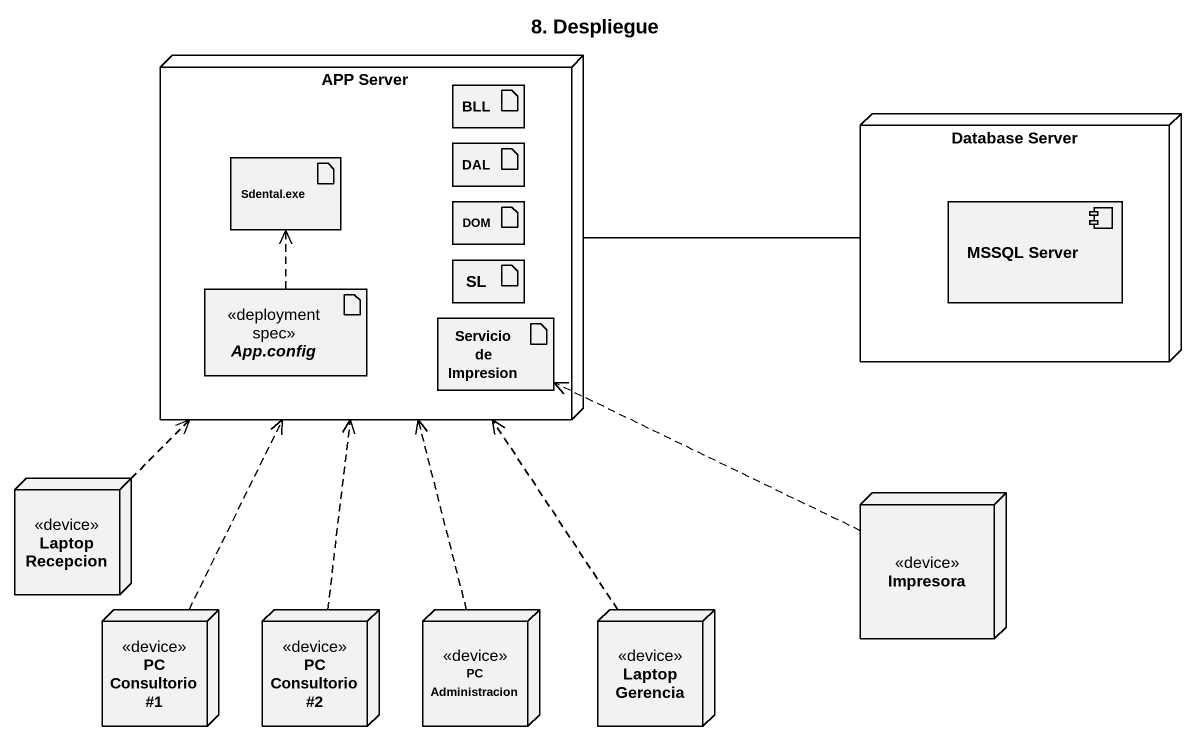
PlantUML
@startuml
title 8. Despliegue
node "APP Server" as APP_Server {
  artifact BLL
  artifact "Sdental.exe" as Sdental_exe
  artifact DAL
  artifact DOM
  artifact "App.config" as App_config <<deployment spec>>
  artifact SL
  artifact "Servicio de Impresion" as Servicio_de_Impresion
}
node "Database Server" as Database_Server {
  component "MSSQL Server" as MSSQL_Server
}
node "Laptop Recepcion" as Laptop_Recepcion <<device>>
node Impresora <<device>>
node "PC Consultorio #1" as PC_Consultorio_1 <<device>>
node "PC Consultorio #2" as PC_Consultorio_2 <<device>>
node "PC Administracion" as PC_Administracion <<device>>
node "Laptop Gerencia" as Laptop_Gerencia <<device>>
APP_Server -right- Database_Server
App_config .up.> Sdental_exe
Laptop_Recepcion .up.> APP_Server
Impresora .left.> Servicio_de_Impresion
PC_Consultorio_1 .up.> APP_Server
PC_Consultorio_2 .up.> APP_Server
PC_Administracion .up.> APP_Server
Laptop_Gerencia .up.> APP_Server
@enduml
